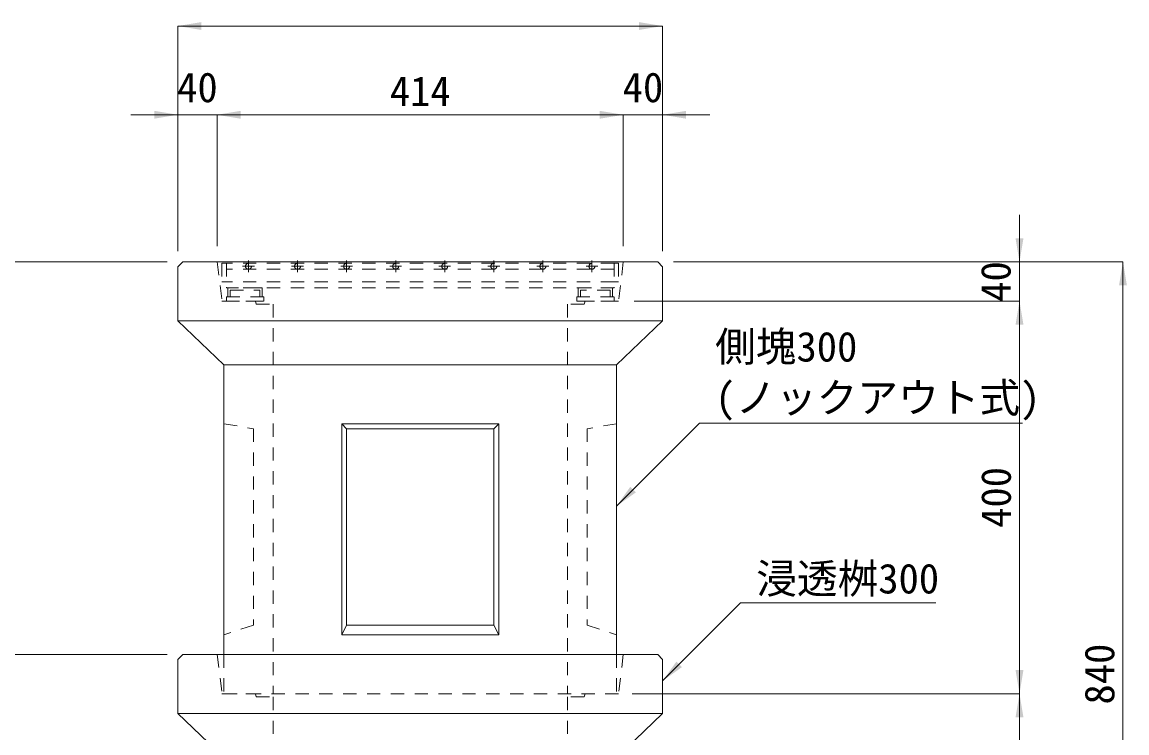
# Model space of a CAD drawing. Units: millimetres at full size; some dimension numbers follow another scale. Extents: x 40781 to 122968, y -21714 to -2620.
# Drawn here: x 87796 to 88922, y -11753 to -11029 of the extents above; entities that cross this region are included whole.
import ezdxf
from ezdxf.enums import TextEntityAlignment as Align

# ---------------------------------------------------------------- set-up
doc = ezdxf.new("R2010")
doc.units = ezdxf.units.MM
doc.header["$LTSCALE"] = 18
for name, pattern in [('CHAIN', [18.5, 12, -1.5, 3.5, -1.5]), ('USER1', [1.35, 0.75, -0.6]), ('USER2', [1.35, 0.75, -0.6])]:
    doc.linetypes.add(name, pattern=pattern)
for name, color, linetype, lineweight in [('Center', 1, 'CHAIN', 5), ('グレーチング', 7, 'USER1', 9), ('寸法線', 7, 'Continuous', 9), ('嵩上断面', 112, 'USER1', 9), ('本体', 2, 'Continuous', 13)]:
    doc.layers.add(name, color=color, linetype=linetype, lineweight=lineweight)
doc.styles.add('ＭＳ ゴシック', font='')
doc.styles.get('ＭＳ ゴシック').set_extended_font_data('MS Gothic')

# ---------------------------------------------------------------- blocks, each defined once
blk = doc.blocks.new('filled_arrow')
at = {"color": 0, "linetype": 'Continuous', "lineweight": -2}
blk.add_solid([(7.5, 1.25), (0, 0), (7.5, -1.25)], dxfattribs=at)

msp = doc.modelspace()

# ---------------------------------------------------------------- linework, layer by layer
at = {"layer": 'Center'}
for p, q in [((88032.74, -11277.41), (88020.74, -11277.41)), ((88026.74, -11283.41), (88026.74, -11271.41)), ((88082.74, -11277.41), (88070.74, -11277.41)), ((88076.74, -11283.41), (88076.74, -11271.41)), ((88132.74, -11277.41), (88120.74, -11277.41)), ((88126.74, -11283.41), (88126.74, -11271.41)), ((88182.74, -11277.41), (88170.74, -11277.41)), ((88176.74, -11283.41), (88176.74, -11271.41)), ((88232.74, -11277.41), (88220.74, -11277.41)), ((88226.74, -11283.41), (88226.74, -11271.41)), ((88282.74, -11277.41), (88270.74, -11277.41)), ((88276.74, -11283.41), (88276.74, -11271.41)), ((88332.74, -11277.41), (88320.74, -11277.41)), ((88326.74, -11283.41), (88326.74, -11271.41)), ((88382.74, -11277.41), (88370.74, -11277.41)), ((88376.74, -11283.41), (88376.74, -11271.41))]:
    msp.add_line(p, q, dxfattribs=at)
at = {"layer": 'グレーチング'}
for p, q in [((87999.74, -11274.41), (87999.74, -11293.41)), ((87999.74, -11274.41), (88004.24, -11274.41)), ((88399.24, -11274.41), (88004.24, -11274.41)), ((88004.24, -11274.41), (88004.24, -11299.41)), ((88399.24, -11280.41), (88004.24, -11280.41)), ((88399.24, -11274.41), (88399.24, -11299.41)), ((88403.74, -11274.41), (88399.24, -11274.41)), ((88403.74, -11274.41), (88403.74, -11293.41)), ((87999.74, -11293.41), (88004.24, -11293.41)), ((88399.24, -11293.41), (88004.24, -11293.41)), ((88399.24, -11299.41), (88004.24, -11299.41)), ((88403.74, -11293.41), (88399.24, -11293.41))]:
    msp.add_line(p, q, dxfattribs=at)
for centre in [(88026.74, -11277.41), (88076.74, -11277.41), (88126.74, -11277.41), (88176.74, -11277.41), (88226.74, -11277.41), (88276.74, -11277.41), (88326.74, -11277.41), (88376.74, -11277.41)]:
    msp.add_circle(centre, 3, dxfattribs=at)
at = {"layer": '寸法線'}
for p, q in [((87954.74, -11032.64), (88448.74, -11032.64)), ((87954.74, -11261.91), (87954.74, -11032.64)), ((88448.74, -11261.91), (88448.74, -11032.64)), ((87906.74, -11123.06), (88042.74, -11123.06)), ((87954.74, -11261.91), (87954.74, -11123.06)), ((87994.74, -11256.91), (87994.74, -11123.06)), ((87994.74, -11123.06), (88408.74, -11123.06)), ((87994.74, -11256.91), (87994.74, -11123.06)), ((88496.74, -11123.06), (88360.74, -11123.06)), ((88408.74, -11256.91), (88408.74, -11123.06)), ((88408.74, -11256.91), (88408.74, -11123.06)), ((88448.74, -11261.91), (88448.74, -11123.06)), ((88812.46, -11224.91), (88812.46, -11360.91)), ((87943.74, -11272.91), (87503.96, -11272.91)), ((87943.74, -11272.91), (87605.58, -11272.91)), ((88459.74, -11272.91), (88812.46, -11272.91)), ((88459.74, -11272.91), (88917.91, -11272.91)), ((88917.91, -12112.91), (88917.91, -11272.91)), ((88419.74, -11312.91), (88812.46, -11312.91)), ((88419.74, -11312.91), (88796.46, -11312.91)), ((88812.46, -11312.91), (88812.46, -11712.91)), ((87943.74, -11672.91), (87605.58, -11672.91)), ((87943.74, -11672.91), (87605.58, -11672.91)), ((88417.74, -11712.91), (88812.46, -11712.91)), ((88417.74, -11712.91), (88812.46, -11712.91)), ((88812.46, -11712.91), (88812.46, -12112.91))]:
    msp.add_line(p, q, dxfattribs=at)
for points in [[(88401.74, -11521.88), (88486.32, -11437.3), (88815.66, -11437.3)], [(88448.74, -11699.89), (88528.22, -11620.4), (88727.13, -11620.4)]]:
    msp.add_lwpolyline(points, dxfattribs=at)
at = {"layer": '嵩上断面'}
for p, q in [((88005.74, -11299.41), (88005.74, -11308.41)), ((88040.74, -11299.41), (88005.74, -11299.41)), ((88040.74, -11299.41), (88005.74, -11299.41)), ((88008.04, -11308.41), (88008.04, -11301.71)), ((88008.04, -11301.71), (88038.44, -11301.71)), ((88038.44, -11301.71), (88038.44, -11308.41)), ((88040.74, -11308.41), (88040.74, -11299.41)), ((88362.74, -11299.41), (88397.74, -11299.41)), ((88362.74, -11299.41), (88397.74, -11299.41)), ((88362.74, -11308.41), (88362.74, -11299.41)), ((88395.44, -11301.71), (88365.04, -11301.71)), ((88365.04, -11301.71), (88365.04, -11308.41)), ((88395.44, -11308.41), (88395.44, -11301.71)), ((88397.74, -11299.41), (88397.74, -11308.41)), ((88004.24, -11308.41), (88004.24, -11312.91)), ((88042.24, -11308.41), (88004.24, -11308.41)), ((88004.24, -11312.91), (88042.24, -11312.91)), ((88007.24, -11308.41), (88009.54, -11308.41)), ((88039.94, -11308.41), (88042.24, -11308.41)), ((88042.24, -11312.91), (88042.24, -11308.41)), ((88363.54, -11308.41), (88361.24, -11308.41)), ((88361.24, -11312.91), (88361.24, -11308.41)), ((88361.24, -11308.41), (88399.24, -11308.41)), ((88399.24, -11312.91), (88361.24, -11312.91)), ((88396.24, -11308.41), (88393.94, -11308.41)), ((88399.24, -11308.41), (88399.24, -11312.91))]:
    msp.add_line(p, q, dxfattribs=at)
at = {"layer": '本体'}
for p, q in [((87954.74, -11277.91), (87959.74, -11272.91)), ((87954.74, -11277.91), (87954.74, -11332.91)), ((87959.74, -11272.91), (88443.74, -11272.91)), ((88443.74, -11272.91), (88448.74, -11277.91)), ((88448.74, -11277.91), (88448.74, -11332.91)), ((87954.74, -11332.91), (88001.74, -11377.91)), ((88448.74, -11332.91), (88401.74, -11377.91)), ((88001.74, -11377.91), (88001.74, -11672.91)), ((88401.74, -11377.91), (88401.74, -11672.91)), ((87954.74, -11677.91), (87959.74, -11672.91)), ((87959.74, -11672.91), (88443.74, -11672.91)), ((88443.74, -11672.91), (88448.74, -11677.91)), ((87954.74, -11677.91), (87954.74, -11732.91)), ((88448.74, -11677.91), (88448.74, -11732.91)), ((87954.74, -11732.91), (88001.74, -11777.91)), ((88448.74, -11732.91), (88401.74, -11777.91))]:
    msp.add_line(p, q, dxfattribs=at)
at = {"layer": '本体', "linetype": 'USER2'}
for p, q in [((87994.74, -11272.91), (87999.74, -11312.91)), ((88408.74, -11272.91), (88403.74, -11312.91)), ((87999.74, -11312.91), (88033.74, -11312.91)), ((88033.74, -11312.91), (88034.74, -11316.11)), ((88369.74, -11312.91), (88368.74, -11316.11)), ((88403.74, -11312.91), (88369.74, -11312.91)), ((88034.74, -11316.11), (88051.74, -11316.11)), ((88051.74, -11316.11), (88051.74, -11712.91)), ((88351.74, -11316.11), (88351.74, -11712.91)), ((88368.74, -11316.11), (88351.74, -11316.11)), ((87994.74, -11672.91), (87999.74, -11712.91)), ((88408.74, -11672.91), (88403.74, -11712.91)), ((87999.74, -11712.91), (88033.74, -11712.91)), ((88033.74, -11712.91), (88034.74, -11716.11)), ((88034.74, -11716.11), (88051.74, -11716.11)), ((88051.74, -11716.11), (88051.74, -12112.91)), ((88351.74, -11716.11), (88351.74, -12112.91)), ((88368.74, -11716.11), (88351.74, -11716.11)), ((88369.74, -11712.91), (88368.74, -11716.11)), ((88403.74, -11712.91), (88369.74, -11712.91))]:
    msp.add_line(p, q, dxfattribs=at)
at = {"layer": '本体', "lineweight": 9}
for p, q in [((87954.74, -11332.91), (88448.74, -11332.91)), ((88401.74, -11377.91), (88001.74, -11377.91)), ((87954.74, -11732.91), (88448.74, -11732.91))]:
    msp.add_line(p, q, dxfattribs=at)
at = {"layer": '本体', "lineweight": 5}
for p, q in [((88121.74, -11437.91), (88126.74, -11442.91)), ((88276.74, -11442.91), (88281.74, -11437.91)), ((88121.74, -11652.91), (88126.74, -11642.91)), ((88276.74, -11642.91), (88281.74, -11652.91))]:
    msp.add_line(p, q, dxfattribs=at)
at = {"layer": '本体', "linetype": 'USER2', "lineweight": 9}
for p, q in [((88001.74, -11672.91), (88001.74, -11712.91)), ((88401.74, -11672.91), (88401.74, -11712.91)), ((88001.74, -11712.91), (88401.74, -11712.91))]:
    msp.add_line(p, q, dxfattribs=at)
for points in [[(88001.74, -11437.91), (88031.74, -11442.91), (88031.74, -11642.91), (88001.74, -11652.91)], [(88401.74, -11437.91), (88371.74, -11442.91), (88371.74, -11642.91), (88401.74, -11652.91)]]:
    msp.add_lwpolyline(points, dxfattribs=at)
at = {"layer": '本体', "lineweight": 5}
for points in [[(88121.74, -11652.91), (88281.74, -11652.91), (88281.74, -11437.91), (88121.74, -11437.91)], [(88126.74, -11642.91), (88276.74, -11642.91), (88276.74, -11442.91), (88126.74, -11442.91)]]:
    msp.add_lwpolyline(points, close=True, dxfattribs=at)

# ---------------------------------------------------------------- block references
at = {"layer": '寸法線', "xscale": 3.2, "yscale": 3.2}
for p in [(87954.74, -11032.64), (87994.74, -11123.06), (87994.74, -11123.06), (88448.74, -11123.06)]:
    msp.add_blockref('filled_arrow', p, dxfattribs=at)
for p, rotation in [((88448.74, -11032.64), 180), ((87954.74, -11123.06), 180), ((88408.74, -11123.06), 180), ((88408.74, -11123.06), 180), ((88812.46, -11272.91), 90), ((88917.91, -11272.91), 270), ((88812.46, -11312.91), 270), ((88812.46, -11312.91), 270), ((88401.74, -11521.88), 45), ((88448.74, -11699.89), 45), ((88812.46, -11712.91), 90), ((88812.46, -11712.91), 270)]:
    msp.add_blockref('filled_arrow', p, dxfattribs=dict(at, rotation=rotation))

# ---------------------------------------------------------------- texts
at = {"layer": '寸法線', "style": 'ＭＳ ゴシック'}
for s, p in [('40', (87974.74, -11095.06)), ('414', (88201.74, -11099.06)), ('40', (88428.74, -11095.06))]:
    msp.add_text(s, height=30.38, dxfattribs=at).set_placement(p, align=Align.MIDDLE_CENTER)
for s, p in [('40', (88788.21, -11292.91)), ('400', (88788.46, -11512.91)), ('840', (88893.91, -11692.91))]:
    msp.add_text(s, height=30.38, rotation=90, dxfattribs=at).set_placement(p, align=Align.MIDDLE_CENTER)
for s, p in [('側塊300', (88502.32, -11383.6)), ('(ノックアウト式)', (88502.32, -11435.6))]:
    msp.add_text(s, height=30.38, dxfattribs=at).set_placement(p, align=Align.BOTTOM_LEFT)
msp.add_text('浸透桝300', height=30.38, dxfattribs=at).set_placement((88544.22, -11580.38), align=Align.TOP_LEFT)

doc.saveas('drawing.dxf')
